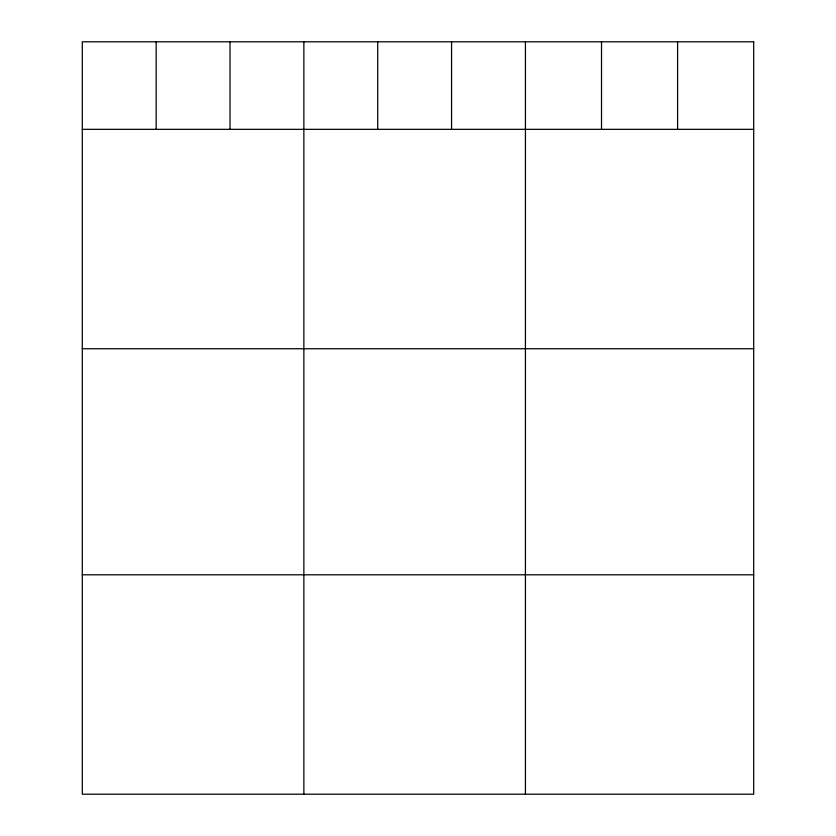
<?xml version="1.0" encoding="UTF-8"?>
<svg xmlns="http://www.w3.org/2000/svg" width="836" height="836" viewBox="0 0 836 836"><rect width="100%" height="100%" fill="white"/><g stroke="black" fill="none" stroke-linecap="round" stroke-linejoin="round"><path stroke-width="1.25" d="M82.304 129.34L753.696 129.34M82.304 348.748L753.696 348.748M82.304 574.792L753.696 574.792M677.599 41.8L677.599 129.34M601.512 41.8L601.512 129.34M525.426 41.8L525.426 794.2M451.565 41.8L451.565 129.34M377.715 41.8L377.715 129.34M303.865 41.8L303.865 794.2M230.015 41.8L230.015 129.34M156.154 41.8L156.154 129.34M753.696 41.8L82.304 41.8L82.304 794.2L753.696 794.2L753.696 41.8"/></g></svg>
